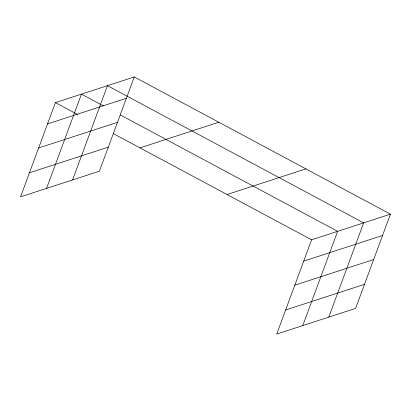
<?xml version="1.0" encoding="UTF-8"?>
<svg xmlns="http://www.w3.org/2000/svg" width="411" height="411" viewBox="0 0 411 411"><rect width="100%" height="100%" fill="white"/><g stroke="black" fill="none" stroke-linecap="round" stroke-linejoin="round"><path stroke-width="0.62" d="M134.263 76.955L55.413 102.596L20.55 196.843L99.4 171.202L134.263 76.955L390.45 214.157L355.587 308.404L276.737 334.045L311.6 239.798L390.45 214.157M46.571 188.382L81.435 94.134L103.413 105.904M72.593 179.92L107.456 85.673L363.643 222.875L328.779 317.122M302.758 325.584L337.621 231.336L120.325 114.962M47.527 123.922L126.372 98.28M38.624 147.986L117.474 122.344M29.453 172.779L108.304 147.138M139.956 147.873L218.806 122.231M227.057 194.521L305.907 168.88M303.708 261.124L382.559 235.482M294.81 285.188L373.661 259.547M285.64 309.981L364.49 284.34M55.413 102.596L77.396 114.366M113.467 133.683L311.6 239.798"/></g></svg>
